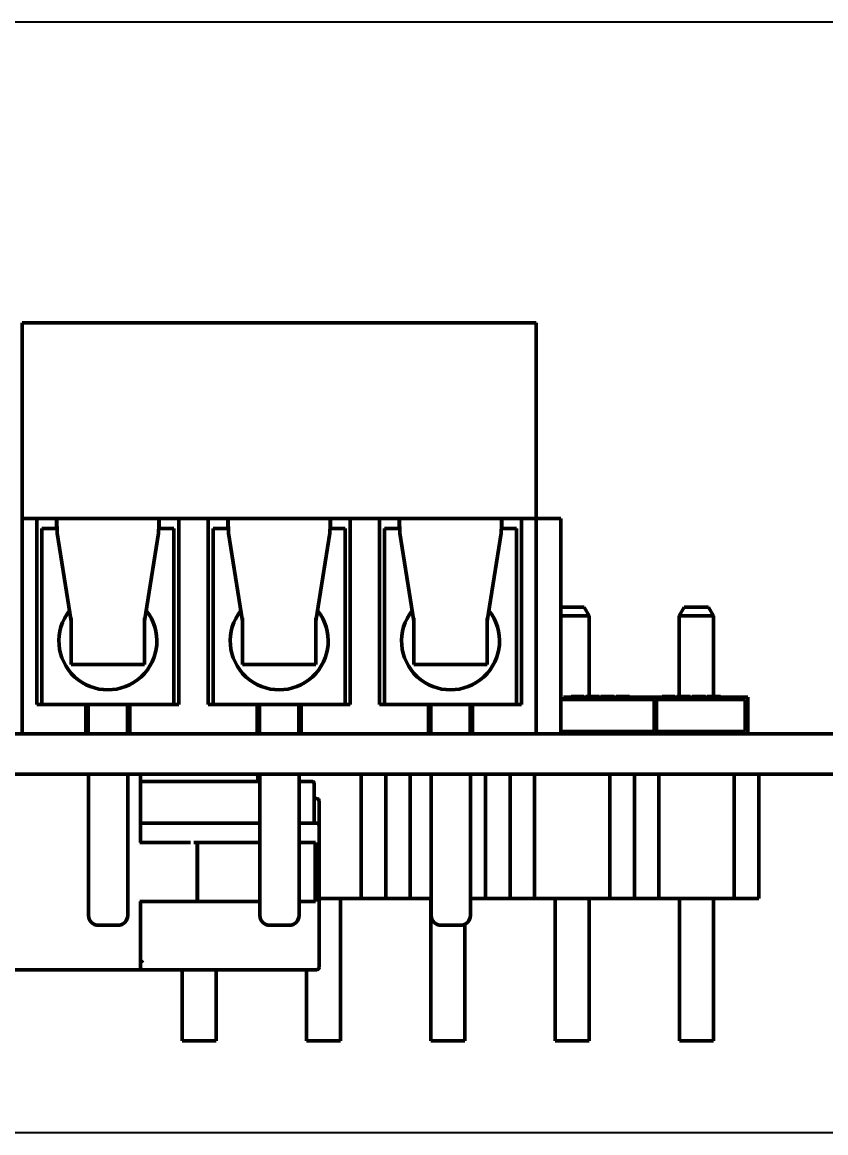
# Model space of a CAD drawing. Header units: millimetres. Extents: x -194 to 1085, y -28 to 392.
# Drawn here: x 669.99 to 702.82, y 132.55 to 177.95 of the extents above; entities that cross this region are included whole.
import ezdxf

# ---------------------------------------------------------------- set-up
doc = ezdxf.new("R2010")
doc.units = ezdxf.units.MM
doc.layers.add('Tonk', color=7, linetype='Continuous', lineweight=15)
doc.layers.add('Видимый контур (ГОСТ)', color=7, linetype='Continuous', lineweight=50)
doc.styles.get("Standard").update_dxf_attribs({"font": '', "width": 0.8, "oblique": 15})
doc.styles.get('Standard').set_extended_font_data('GOST type B')
doc.dimstyles.new('ISO-25', dxfattribs={"dimtxt": 3.5, "dimasz": 4, "dimexe": 1.25, "dimexo": 0, "dimtad": 1, "dimtxsty": 'Standard', "dimcen": 2.5, "dimadec": 0, "dimazin": 0, "dimtfac": 1, "dimtmove": 0, "dimatfit": 3, "dimfxl": 1, "dimarcsym": 0})

# ---------------------------------------------------------------- blocks, each defined once
blk = doc.blocks.new('*D70')
at = {"layer": 'Defpoints', "color": 0, "transparency": 16777216}
for p in [(536.345, 177.947), (727.738, 177.947), (727.738, 132.554)]:
    blk.add_point(p, dxfattribs=at)
at = {"layer": 'Tonk', "color": 0, "lineweight": -2, "transparency": 16777216}
for p, q in [((727.738, 177.947), (535.095, 177.947)), ((536.345, 136.554), (536.345, 173.947)), ((727.738, 132.554), (535.095, 132.554))]:
    blk.add_line(p, q, dxfattribs=at)
at = {"layer": 'Tonk', "color": 0, "transparency": 16777216}
for points in [[(535.678, 173.947), (537.011, 173.947), (536.345, 177.947)], [(535.678, 136.554), (537.011, 136.554), (536.345, 132.554)]]:
    blk.add_solid(points, dxfattribs=at)
at = {"layer": 'Tonk', "color": 0, "transparency": 16777216, "insert": (530.712, 155.715), "char_height": 10, "attachment_point": 5, "rotation": 90}
blk.add_mtext('23*', dxfattribs=at)
blk = doc.blocks.new('*D76')
at = {"layer": 'Defpoints', "color": 0, "transparency": 16777216}
for p in [(710.89, 177.947), (576.865, 148.86), (595.938, 148.86)]:
    blk.add_point(p, dxfattribs=at)
at = {"layer": 'Tonk', "color": 0, "lineweight": -2, "transparency": 16777216}
for p, q in [((710.89, 177.947), (575.615, 177.947)), ((576.865, 173.947), (576.865, 152.86)), ((595.938, 148.86), (575.615, 148.86))]:
    blk.add_line(p, q, dxfattribs=at)
at = {"layer": 'Tonk', "color": 0, "transparency": 16777216}
for points in [[(576.199, 173.947), (577.532, 173.947), (576.865, 177.947)], [(576.199, 152.86), (577.532, 152.86), (576.865, 148.86)]]:
    blk.add_solid(points, dxfattribs=at)
at = {"layer": 'Tonk', "color": 0, "transparency": 16777216, "insert": (571.24, 163.403), "char_height": 10, "attachment_point": 5, "rotation": 90}
blk.add_mtext('15*', dxfattribs=at)

msp = doc.modelspace()

# ---------------------------------------------------------------- linework, layer by layer
at = {"layer": 'Видимый контур (ГОСТ)'}
for p, q in [((669.98804, 165.65959), (669.98804, 157.65959)), ((669.98804, 165.65959), (690.98804, 165.65959)), ((690.98804, 165.65959), (690.98804, 157.65959)), ((669.98804, 157.65959), (669.98804, 148.85959)), ((669.98804, 157.65959), (670.58804, 157.65959)), ((670.58804, 157.65959), (670.58804, 150.05959)), ((676.38804, 157.65959), (670.58804, 157.65959)), ((671.38804, 157.25959), (671.38804, 157.65959)), ((675.58804, 157.25959), (675.58804, 157.65959)), ((676.38804, 157.65959), (677.58804, 157.65959)), ((676.38804, 150.05959), (676.38804, 157.65959)), ((677.58804, 157.65959), (677.58804, 150.05959)), ((683.38804, 157.65959), (677.58804, 157.65959)), ((678.38804, 157.25959), (678.38804, 157.65959)), ((682.58804, 157.25959), (682.58804, 157.65959)), ((683.38804, 157.65959), (684.58804, 157.65959)), ((683.38804, 150.05959), (683.38804, 157.65959)), ((684.58804, 157.65959), (684.58804, 150.05959)), ((690.38804, 157.65959), (684.58804, 157.65959)), ((685.38804, 157.25959), (685.38804, 157.65959)), ((689.58804, 157.25959), (689.58804, 157.65959)), ((690.38804, 157.65959), (690.98804, 157.65959)), ((690.38804, 150.05959), (690.38804, 157.65959)), ((690.98804, 157.65959), (690.98804, 148.85959)), ((691.98804, 157.65959), (690.98804, 157.65959)), ((691.98804, 157.65959), (691.98804, 148.85959)), ((670.78804, 157.25959), (670.78804, 150.05959)), ((671.40383, 157.25959), (670.78804, 157.25959)), ((676.18804, 157.25959), (675.57225, 157.25959)), ((676.18804, 150.05959), (676.18804, 157.25959)), ((677.78804, 157.25959), (677.78804, 150.05959)), ((678.40383, 157.25959), (677.78804, 157.25959)), ((683.18804, 157.25959), (682.57225, 157.25959)), ((683.18804, 150.05959), (683.18804, 157.25959)), ((684.78804, 157.25959), (684.78804, 150.05959)), ((685.40383, 157.25959), (684.78804, 157.25959)), ((690.18804, 157.25959), (689.57225, 157.25959)), ((690.18804, 150.05959), (690.18804, 157.25959)), ((671.41962, 157.05959), (671.98804, 153.45959)), ((674.98804, 153.45959), (675.55646, 157.05959)), ((678.41962, 157.05959), (678.98804, 153.45959)), ((681.98804, 153.45959), (682.55646, 157.05959)), ((685.41962, 157.05959), (685.98804, 153.45959)), ((688.98804, 153.45959), (689.55646, 157.05959)), ((692.94775, 154.03663), (691.98804, 154.03663)), ((693.14775, 153.69022), (692.94775, 154.03663)), ((696.82775, 153.69022), (697.02775, 154.03663)), ((698.02775, 154.03663), (697.02775, 154.03663)), ((698.22775, 153.69022), (698.02775, 154.03663)), ((671.98804, 153.59963), (671.98804, 153.45959)), ((671.98804, 153.03582), (671.98804, 153.45959)), ((674.98804, 153.45959), (674.98804, 153.59963)), ((674.98804, 153.45959), (674.98804, 153.03582)), ((678.98804, 153.59963), (678.98804, 153.45959)), ((678.98804, 153.03582), (678.98804, 153.45959)), ((681.98804, 153.45959), (681.98804, 153.59963)), ((681.98804, 153.45959), (681.98804, 153.03582)), ((685.98804, 153.59963), (685.98804, 153.45959)), ((685.98804, 153.03582), (685.98804, 153.45959)), ((688.98804, 153.45959), (688.98804, 153.59963)), ((688.98804, 153.45959), (688.98804, 153.03582)), ((693.14775, 153.69022), (691.98804, 153.69022)), ((693.14775, 150.37959), (693.14775, 153.69022)), ((696.82775, 150.37959), (696.82775, 153.69022)), ((698.22775, 153.69022), (696.82775, 153.69022)), ((698.22775, 150.37959), (698.22775, 153.69022)), ((671.98804, 151.7277), (671.98804, 153.03582)), ((674.98804, 153.03582), (674.98804, 151.7277)), ((678.98804, 151.7277), (678.98804, 153.03582)), ((681.98804, 153.03582), (681.98804, 151.7277)), ((685.98804, 151.7277), (685.98804, 153.03582)), ((688.98804, 153.03582), (688.98804, 151.7277)), ((671.98804, 151.69151), (671.98804, 151.7277)), ((671.98804, 151.69151), (674.98804, 151.69151)), ((674.98804, 151.7277), (674.98804, 151.69151)), ((678.98804, 151.69151), (678.98804, 151.7277)), ((678.98804, 151.69151), (681.98804, 151.69151)), ((681.98804, 151.7277), (681.98804, 151.69151)), ((685.98804, 151.69151), (685.98804, 151.7277)), ((685.98804, 151.69151), (688.98804, 151.69151)), ((688.98804, 151.7277), (688.98804, 151.69151)), ((691.98804, 150.25959), (695.80783, 150.25959)), ((692.10783, 150.35959), (695.10783, 150.35959)), ((692.10783, 150.25959), (692.10783, 150.35959)), ((692.10783, 150.25959), (695.10783, 150.25959)), ((692.41358, 150.37959), (692.41358, 150.35959)), ((692.44435, 150.37959), (692.41358, 150.37959)), ((692.77255, 150.37959), (692.44435, 150.37959)), ((692.44435, 150.37959), (692.44435, 150.35959)), ((692.77255, 150.37959), (692.77255, 150.35959)), ((692.8546, 150.37959), (692.77255, 150.37959)), ((692.8546, 150.37959), (692.8546, 150.35959)), ((692.86486, 150.37959), (692.8546, 150.37959)), ((692.86486, 150.37959), (692.86486, 150.35959)), ((692.93665, 150.37959), (692.86486, 150.37959)), ((692.93665, 150.37959), (692.93665, 150.35959)), ((693.0187, 150.37959), (693.0187, 150.35959)), ((693.29483, 150.37959), (693.29483, 150.35959)), ((693.56229, 150.37959), (693.56229, 150.35959)), ((693.67512, 150.37959), (693.63409, 150.37959)), ((693.63409, 150.37959), (693.63409, 150.35959)), ((693.67512, 150.37959), (693.67512, 150.35959)), ((693.9022, 150.37959), (693.9022, 150.35959)), ((694.17768, 150.37959), (694.13665, 150.37959)), ((694.13665, 150.37959), (694.13665, 150.35959)), ((694.17768, 150.37959), (694.17768, 150.35959)), ((694.24947, 150.37959), (694.24947, 150.35959)), ((694.5256, 150.37959), (694.5256, 150.35959)), ((694.79306, 150.37959), (694.79306, 150.35959)), ((695.10783, 150.25959), (695.10783, 150.35959)), ((695.50783, 150.35959), (695.10783, 150.35959)), ((695.90783, 150.35959), (695.50783, 150.35959)), ((695.50783, 150.25959), (695.50783, 150.35959)), ((695.80783, 150.25959), (695.50783, 150.25959)), ((695.80783, 150.25959), (695.80783, 148.95959)), ((695.80783, 150.25959), (695.80783, 148.95959)), ((695.90783, 150.35959), (698.82785, 150.35959)), ((695.90783, 150.35959), (695.90783, 148.85959)), ((695.90783, 150.25959), (698.82785, 150.25959)), ((695.90783, 150.25959), (699.52785, 150.25959)), ((696.13359, 150.37959), (696.13359, 150.35959)), ((696.16436, 150.37959), (696.13359, 150.37959)), ((696.49257, 150.37959), (696.16436, 150.37959)), ((696.16436, 150.37959), (696.16436, 150.35959)), ((696.49257, 150.37959), (696.49257, 150.35959)), ((696.57462, 150.37959), (696.49257, 150.37959)), ((696.57462, 150.37959), (696.57462, 150.35959)), ((696.58488, 150.37959), (696.57462, 150.37959)), ((696.58488, 150.37959), (696.58488, 150.35959)), ((696.65667, 150.37959), (696.58488, 150.37959)), ((696.65667, 150.37959), (696.65667, 150.35959)), ((696.73872, 150.37959), (696.73872, 150.35959)), ((697.01484, 150.37959), (697.01484, 150.35959)), ((697.28231, 150.37959), (697.28231, 150.35959)), ((697.39513, 150.37959), (697.35411, 150.37959)), ((697.35411, 150.37959), (697.35411, 150.35959)), ((697.39513, 150.37959), (697.39513, 150.35959)), ((697.62222, 150.37959), (697.62222, 150.35959)), ((697.8977, 150.37959), (697.85667, 150.37959)), ((697.85667, 150.37959), (697.85667, 150.35959)), ((697.8977, 150.37959), (697.8977, 150.35959)), ((697.96949, 150.37959), (697.96949, 150.35959)), ((698.24561, 150.37959), (698.24561, 150.35959)), ((698.51308, 150.37959), (698.51308, 150.35959)), ((698.82785, 150.25959), (698.82785, 150.35959)), ((699.22785, 150.35959), (698.82785, 150.35959)), ((699.62785, 150.35959), (699.22785, 150.35959)), ((699.22785, 150.25959), (699.22785, 150.35959)), ((699.52785, 150.25959), (699.22785, 150.25959)), ((699.52785, 150.25959), (699.52785, 148.95959)), ((699.52785, 150.25959), (699.52785, 148.95959)), ((699.62785, 150.35959), (699.62785, 148.85959)), ((670.58804, 150.05959), (672.58804, 150.05959)), ((672.58804, 150.05959), (672.58804, 148.85959)), ((672.58804, 150.05959), (674.38804, 150.05959)), ((672.68804, 148.85959), (672.68804, 150.05959)), ((674.28804, 148.85959), (674.28804, 150.05959)), ((674.38804, 150.05959), (676.38804, 150.05959)), ((674.38804, 150.05959), (674.38804, 148.85959)), ((677.58804, 150.05959), (679.58804, 150.05959)), ((679.58804, 150.05959), (679.58804, 148.85959)), ((679.58804, 150.05959), (681.38804, 150.05959)), ((679.68804, 148.85959), (679.68804, 150.05959)), ((681.28804, 148.85959), (681.28804, 150.05959)), ((681.38804, 150.05959), (683.38804, 150.05959)), ((681.38804, 150.05959), (681.38804, 148.85959)), ((684.58804, 150.05959), (686.58804, 150.05959)), ((686.58804, 150.05959), (686.58804, 148.85959)), ((686.58804, 150.05959), (688.38804, 150.05959)), ((686.68804, 148.85959), (686.68804, 150.05959)), ((688.28804, 148.85959), (688.28804, 150.05959)), ((688.38804, 150.05959), (690.38804, 150.05959)), ((688.38804, 150.05959), (688.38804, 148.85959)), ((691.98804, 148.95959), (695.80783, 148.95959)), ((693.14775, 148.85959), (693.14775, 148.95959)), ((693.72784, 148.95959), (693.72784, 148.85959)), ((695.80783, 148.95959), (695.10783, 148.95959)), ((695.10783, 148.85959), (695.10783, 148.95959)), ((695.90783, 148.95959), (699.52785, 148.95959)), ((696.82775, 148.85959), (696.82775, 148.95959)), ((698.22775, 148.85959), (698.22775, 148.95959)), ((699.52785, 148.95959), (698.82785, 148.95959)), ((698.82785, 148.85959), (698.82785, 148.95959)), ((810.99385, 148.85959), (603.87784, 148.85959)), ((811.00385, 147.21367), (603.88784, 147.21367)), ((672.69804, 141.43663), (672.69804, 147.21367)), ((674.29804, 141.43663), (674.29804, 147.21367)), ((674.81829, 147.01367), (674.81829, 147.19367)), ((679.61829, 146.91367), (679.61829, 147.11367)), ((679.69804, 141.43663), (679.69804, 147.21367)), ((681.29804, 141.43663), (681.29804, 147.21367)), ((683.83777, 147.21367), (683.83777, 142.13367)), ((684.83777, 146.13367), (684.83777, 147.21367)), ((684.83777, 147.21367), (684.83777, 146.13367)), ((685.83777, 147.21367), (685.83777, 142.13367)), ((686.69804, 141.43663), (686.69804, 147.21367)), ((688.29804, 141.43663), (688.29804, 147.21367)), ((688.91777, 147.21367), (688.91777, 142.13367)), ((689.91775, 147.21367), (689.91775, 146.13367)), ((689.91777, 146.13367), (689.91777, 147.21367)), ((690.91775, 147.21367), (690.91775, 142.13367)), ((693.99775, 147.21367), (693.99775, 142.13367)), ((694.99775, 146.13367), (694.99775, 147.21367)), ((694.99776, 147.21367), (694.99776, 146.13367)), ((695.99776, 147.21367), (695.99776, 142.13367)), ((699.07776, 147.21367), (699.07776, 142.13367)), ((700.07776, 146.13367), (700.07776, 147.21367)), ((674.81829, 147.01367), (674.81829, 144.41367)), ((674.81829, 146.91367), (679.69804, 146.91367)), ((681.29804, 146.91367), (681.81816, 146.91367)), ((681.81816, 146.91367), (681.81829, 146.91367)), ((681.91829, 145.21367), (681.91829, 146.81367)), ((681.91829, 146.21367), (682.01829, 146.21367)), ((682.11829, 146.11367), (682.11829, 145.11367)), ((684.83777, 146.13367), (684.83777, 142.13367)), ((684.83777, 146.13367), (684.83777, 142.13367)), ((689.91775, 146.13367), (689.91775, 142.13367)), ((689.91777, 146.13367), (689.91777, 142.13367)), ((694.99775, 146.13367), (694.99775, 142.13367)), ((694.99776, 146.13367), (694.99776, 142.13367)), ((700.07776, 146.13367), (700.07776, 142.13367)), ((674.81829, 145.21367), (676.77687, 145.21367)), ((676.77687, 145.21367), (679.69804, 145.21367)), ((681.29804, 145.21367), (682.01829, 145.21367)), ((682.11829, 145.11367), (682.11829, 139.31367)), ((676.85971, 144.41367), (674.79829, 144.41367)), ((677.12941, 144.41367), (677.00113, 144.41367)), ((677.12941, 142.01367), (677.12941, 144.41367)), ((677.15204, 144.41367), (677.12941, 144.41367)), ((677.15204, 142.01367), (677.15204, 144.41367)), ((679.62175, 144.41367), (677.15204, 144.41367)), ((679.69804, 144.41367), (679.62175, 144.41367)), ((681.96037, 144.41367), (681.29804, 144.41367)), ((681.96603, 144.41367), (681.96037, 144.41367)), ((681.96037, 144.41367), (681.96037, 142.01367)), ((681.97188, 142.01367), (681.97188, 144.41367)), ((683.83777, 142.13367), (682.11829, 142.13367)), ((682.99777, 142.13367), (682.99777, 137.71367)), ((684.83777, 142.13367), (683.83777, 142.13367)), ((685.83777, 142.13367), (684.83777, 142.13367)), ((686.69804, 142.13367), (685.83777, 142.13367)), ((686.67777, 142.13367), (686.67777, 137.71367)), ((688.91777, 142.13367), (688.29804, 142.13367)), ((689.91777, 142.13367), (688.91777, 142.13367)), ((690.91775, 142.13367), (689.91775, 142.13367)), ((693.99775, 142.13367), (690.91775, 142.13367)), ((691.75775, 142.13367), (691.75775, 137.71367)), ((693.15775, 142.13367), (693.15775, 137.71367)), ((694.99775, 142.13367), (693.99775, 142.13367)), ((695.99776, 142.13367), (694.99776, 142.13367)), ((699.07776, 142.13367), (695.99776, 142.13367)), ((696.83776, 142.13367), (696.83776, 137.71367)), ((698.23776, 142.13367), (698.23776, 137.71367)), ((700.07776, 142.13367), (699.07776, 142.13367)), ((674.79829, 142.01367), (676.85971, 142.01367)), ((674.81829, 142.01367), (674.81829, 139.41367)), ((676.85971, 142.01367), (677.00113, 142.01367)), ((677.00113, 142.01367), (677.12941, 142.01367)), ((677.12941, 142.01367), (677.15204, 142.01367)), ((677.15204, 142.01367), (679.62175, 142.01367)), ((679.62175, 142.01367), (679.69804, 142.01367)), ((681.29804, 142.01367), (681.96037, 142.01367)), ((681.96037, 142.01367), (681.96603, 142.01367)), ((673.09804, 141.03663), (673.89804, 141.03663)), ((680.09804, 141.03663), (680.89804, 141.03663)), ((687.09804, 141.03663), (687.89804, 141.03663)), ((688.07777, 141.07929), (688.07777, 137.71367)), ((674.91829, 139.61367), (674.81829, 139.51367)), ((674.81829, 139.23367), (674.81829, 139.41367)), ((674.79829, 139.21367), (668.83829, 139.21367)), ((674.91829, 139.21367), (674.79829, 139.21367)), ((676.77687, 139.21367), (674.91829, 139.21367)), ((676.51776, 139.21367), (676.51776, 137.71367)), ((682.01829, 139.21367), (676.77687, 139.21367)), ((677.91776, 139.21367), (677.91776, 137.71367)), ((681.59777, 139.21367), (681.59777, 137.71367)), ((676.51776, 137.71367), (676.51776, 136.31367)), ((677.91776, 137.71367), (677.91776, 136.31367)), ((681.59777, 137.71367), (681.59777, 136.31367)), ((682.99777, 137.71367), (682.99777, 136.31367)), ((686.67777, 137.71367), (686.67777, 136.31367)), ((688.07777, 137.71367), (688.07777, 136.31367)), ((691.75775, 137.71367), (691.75775, 136.31367)), ((693.15775, 137.71367), (693.15775, 136.31367)), ((696.83776, 137.71367), (696.83776, 136.31367)), ((698.23776, 137.71367), (698.23776, 136.31367)), ((676.51776, 136.31367), (677.91776, 136.31367)), ((681.59777, 136.31367), (682.99777, 136.31367)), ((686.67777, 136.31367), (688.07777, 136.31367)), ((691.75775, 136.31367), (693.15775, 136.31367)), ((696.83776, 136.31367), (698.23776, 136.31367))]:
    msp.add_line(p, q, dxfattribs=at)
for centre, radius, start, end in [((673.48804, 152.65959), 2, 141.694264, 38.30573), ((680.48804, 152.65959), 2, 141.694264, 38.30573), ((687.48804, 152.65959), 2, 141.694264, 38.30573), ((674.79829, 147.19367), 0.02, 0, 90), ((679.51829, 147.11367), 0.1, 0, 90), ((681.81829, 146.81367), 0.1, 0, 90), ((682.01829, 146.11367), 0.1, 0, 90), ((682.01829, 145.11367), 0.1, 0, 90), ((673.09804, 141.43663), 0.4, 180, 270), ((673.89804, 141.43663), 0.4, 270, 0), ((680.09804, 141.43663), 0.4, 180, 270), ((680.89804, 141.43663), 0.4, 270, 0), ((687.09804, 141.43663), 0.4, 180, 270), ((687.89804, 141.43663), 0.4, 270, 0), ((674.79829, 139.23367), 0.02, 270, 0), ((674.91829, 139.31367), 0.1, 180, 270), ((682.01829, 139.31367), 0.1, 270, 0)]:
    msp.add_arc(centre, radius, start, end, dxfattribs=at)
for points in [[(671.41962, 157.05959), (671.40909, 157.37375), (671.39856, 157.65959), (671.38804, 157.65959)], [(675.58804, 157.65959), (675.57751, 157.65959), (675.56698, 157.37375), (675.55646, 157.05959)], [(678.41962, 157.05959), (678.40909, 157.37375), (678.39856, 157.65959), (678.38804, 157.65959)], [(682.58804, 157.65959), (682.57751, 157.65959), (682.56698, 157.37375), (682.55646, 157.05959)], [(685.41962, 157.05959), (685.40909, 157.37375), (685.39856, 157.65959), (685.38804, 157.65959)], [(689.58804, 157.65959), (689.57751, 157.65959), (689.56698, 157.37375), (689.55646, 157.05959)], [(674.81559, 139.22323), (674.84641, 139.21793), (674.8779, 139.2152), (674.90791, 139.21421)]]:
    msp.add_open_spline(points, degree=3, dxfattribs=at)
for points, knots in [([(693.29483, 150.37959), (693.28846, 150.37959), (693.27581, 150.37959), (693.25711, 150.37959), (693.23883, 150.37959), (693.22107, 150.37959), (693.20367, 150.37959), (693.18677, 150.37959), (693.17026, 150.37959), (693.15442, 150.37959), (693.13905, 150.37959), (693.12455, 150.37959), (693.11091, 150.37959), (693.09795, 150.37959), (693.08605, 150.37959), (693.07472, 150.37959), (693.06458, 150.37959), (693.05481, 150.37959), (693.04638, 150.37959), (693.03878, 150.37959), (693.03263, 150.37959), (693.02752, 150.37959), (693.02355, 150.37959), (693.02066, 150.37959), (693.01914, 150.37959), (693.01885, 150.37959), (693.0187, 150.37959)], [0, 0, 0, 0, 0.03378812, 0.06719393, 0.09986241, 0.13256661, 0.16515117, 0.19791319, 0.231319, 0.26508328, 0.29925531, 0.33439857, 0.36994282, 0.40628356, 0.44406382, 0.48299771, 0.52335445, 0.56553659, 0.60961292, 0.65639081, 0.70588549, 0.7583245, 0.81383178, 0.87279456, 0.93472223, 1, 1, 1, 1]), ([(693.56229, 150.37959), (693.56222, 150.37959), (693.56207, 150.37959), (693.56045, 150.37959), (693.55776, 150.37959), (693.55407, 150.37959), (693.54959, 150.37959), (693.54359, 150.37959), (693.53678, 150.37959), (693.52888, 150.37959), (693.51997, 150.37959), (693.51027, 150.37959), (693.4994, 150.37959), (693.48798, 150.37959), (693.47554, 150.37959), (693.46244, 150.37959), (693.44817, 150.37959), (693.43322, 150.37959), (693.41744, 150.37959), (693.4013, 150.37959), (693.38467, 150.37959), (693.36751, 150.37959), (693.34998, 150.37959), (693.33201, 150.37959), (693.31358, 150.37959), (693.30114, 150.37959), (693.29483, 150.37959)], [0, 0, 0, 0, 0.06859462, 0.13324604, 0.19431259, 0.25127922, 0.30451344, 0.35423491, 0.40048059, 0.44341075, 0.48401487, 0.5232523, 0.56104237, 0.59790024, 0.63351849, 0.66831435, 0.70249567, 0.73668535, 0.77029317, 0.80343726, 0.83591295, 0.86846025, 0.90084654, 0.93346652, 0.96625758, 1, 1, 1, 1]), ([(693.9022, 150.37959), (693.89203, 150.37959), (693.87197, 150.37959), (693.84248, 150.37959), (693.81427, 150.37959), (693.78743, 150.37959), (693.76244, 150.37959), (693.74036, 150.37959), (693.72086, 150.37959), (693.70472, 150.37959), (693.69143, 150.37959), (693.68217, 150.37959), (693.67624, 150.37959), (693.67549, 150.37959), (693.67512, 150.37959)], [0, 0, 0, 0, 0.08940971, 0.17630576, 0.2626259, 0.34944573, 0.43549826, 0.51892813, 0.60135466, 0.68425642, 0.76580674, 0.84487687, 0.92227979, 1, 1, 1, 1]), ([(694.13665, 150.37959), (694.13628, 150.37959), (694.13553, 150.37959), (694.12945, 150.37959), (694.11955, 150.37959), (694.10608, 150.37959), (694.08931, 150.37959), (694.06918, 150.37959), (694.04619, 150.37959), (694.02044, 150.37959), (693.99273, 150.37959), (693.96349, 150.37959), (693.93323, 150.37959), (693.91264, 150.37959), (693.9022, 150.37959)], [0, 0, 0, 0, 0.07405843, 0.14887035, 0.22666767, 0.30773476, 0.3911572, 0.47392936, 0.55792775, 0.64498929, 0.73336406, 0.82109204, 0.90928721, 1, 1, 1, 1]), ([(694.5256, 150.37959), (694.51923, 150.37959), (694.50658, 150.37959), (694.48787, 150.37959), (694.4696, 150.37959), (694.45184, 150.37959), (694.43444, 150.37959), (694.41754, 150.37959), (694.40103, 150.37959), (694.38518, 150.37959), (694.36982, 150.37959), (694.35532, 150.37959), (694.34168, 150.37959), (694.32872, 150.37959), (694.31682, 150.37959), (694.30549, 150.37959), (694.29535, 150.37959), (694.28558, 150.37959), (694.27715, 150.37959), (694.26955, 150.37959), (694.2634, 150.37959), (694.25829, 150.37959), (694.25432, 150.37959), (694.25143, 150.37959), (694.24991, 150.37959), (694.24962, 150.37959), (694.24947, 150.37959)], [0, 0, 0, 0, 0.03378812, 0.06719393, 0.09986241, 0.13256661, 0.16515117, 0.19791319, 0.231319, 0.26508328, 0.29925531, 0.33439857, 0.36994282, 0.40628356, 0.44406382, 0.48299771, 0.52335445, 0.56553659, 0.60961292, 0.65639081, 0.70588549, 0.7583245, 0.81383178, 0.87279456, 0.93472223, 1, 1, 1, 1]), ([(694.79306, 150.37959), (694.79299, 150.37959), (694.79284, 150.37959), (694.79122, 150.37959), (694.78853, 150.37959), (694.78484, 150.37959), (694.78035, 150.37959), (694.77436, 150.37959), (694.76755, 150.37959), (694.75965, 150.37959), (694.75074, 150.37959), (694.74104, 150.37959), (694.73017, 150.37959), (694.71874, 150.37959), (694.70631, 150.37959), (694.69321, 150.37959), (694.67894, 150.37959), (694.66399, 150.37959), (694.64821, 150.37959), (694.63207, 150.37959), (694.61544, 150.37959), (694.59828, 150.37959), (694.58075, 150.37959), (694.56278, 150.37959), (694.54435, 150.37959), (694.53191, 150.37959), (694.5256, 150.37959)], [0, 0, 0, 0, 0.06859462, 0.13324604, 0.19431259, 0.25127922, 0.30451344, 0.35423491, 0.40048059, 0.44341075, 0.48401487, 0.5232523, 0.56104237, 0.59790024, 0.63351849, 0.66831435, 0.70249567, 0.73668535, 0.77029317, 0.80343726, 0.83591295, 0.86846025, 0.90084654, 0.93346652, 0.96625758, 1, 1, 1, 1]), ([(697.01484, 150.37959), (697.00848, 150.37959), (696.99583, 150.37959), (696.97712, 150.37959), (696.95885, 150.37959), (696.94108, 150.37959), (696.92368, 150.37959), (696.90678, 150.37959), (696.89028, 150.37959), (696.87443, 150.37959), (696.85907, 150.37959), (696.84457, 150.37959), (696.83092, 150.37959), (696.81797, 150.37959), (696.80607, 150.37959), (696.79474, 150.37959), (696.7846, 150.37959), (696.77483, 150.37959), (696.7664, 150.37959), (696.75879, 150.37959), (696.75265, 150.37959), (696.74753, 150.37959), (696.74357, 150.37959), (696.74068, 150.37959), (696.73916, 150.37959), (696.73887, 150.37959), (696.73872, 150.37959)], [0, 0, 0, 0, 0.03378812, 0.06719393, 0.09986241, 0.13256661, 0.16515117, 0.19791319, 0.231319, 0.26508328, 0.29925531, 0.33439857, 0.36994282, 0.40628356, 0.44406382, 0.48299771, 0.52335445, 0.56553659, 0.60961292, 0.65639081, 0.70588549, 0.7583245, 0.81383178, 0.87279456, 0.93472223, 1, 1, 1, 1]), ([(697.28231, 150.37959), (697.28224, 150.37959), (697.28209, 150.37959), (697.28047, 150.37959), (697.27778, 150.37959), (697.27409, 150.37959), (697.2696, 150.37959), (697.26361, 150.37959), (697.2568, 150.37959), (697.2489, 150.37959), (697.23999, 150.37959), (697.23029, 150.37959), (697.21941, 150.37959), (697.20799, 150.37959), (697.19555, 150.37959), (697.18246, 150.37959), (697.16819, 150.37959), (697.15324, 150.37959), (697.13746, 150.37959), (697.12131, 150.37959), (697.10468, 150.37959), (697.08753, 150.37959), (697.06999, 150.37959), (697.05203, 150.37959), (697.03359, 150.37959), (697.02115, 150.37959), (697.01484, 150.37959)], [0, 0, 0, 0, 0.06859462, 0.13324604, 0.19431259, 0.25127922, 0.30451344, 0.35423491, 0.40048059, 0.44341075, 0.48401487, 0.5232523, 0.56104237, 0.59790024, 0.63351849, 0.66831435, 0.70249567, 0.73668535, 0.77029317, 0.80343726, 0.83591295, 0.86846025, 0.90084654, 0.93346652, 0.96625758, 1, 1, 1, 1]), ([(697.62222, 150.37959), (697.61204, 150.37959), (697.59198, 150.37959), (697.5625, 150.37959), (697.53429, 150.37959), (697.50745, 150.37959), (697.48246, 150.37959), (697.46038, 150.37959), (697.44087, 150.37959), (697.42474, 150.37959), (697.41144, 150.37959), (697.40219, 150.37959), (697.39625, 150.37959), (697.39551, 150.37959), (697.39513, 150.37959)], [0, 0, 0, 0, 0.08940971, 0.17630576, 0.2626259, 0.34944573, 0.43549826, 0.51892813, 0.60135466, 0.68425642, 0.76580674, 0.84487687, 0.92227979, 1, 1, 1, 1]), ([(697.85667, 150.37959), (697.8563, 150.37959), (697.85554, 150.37959), (697.84947, 150.37959), (697.83957, 150.37959), (697.8261, 150.37959), (697.80933, 150.37959), (697.7892, 150.37959), (697.76621, 150.37959), (697.74045, 150.37959), (697.71274, 150.37959), (697.68351, 150.37959), (697.65325, 150.37959), (697.63266, 150.37959), (697.62222, 150.37959)], [0, 0, 0, 0, 0.07405843, 0.14887035, 0.22666767, 0.30773476, 0.3911572, 0.47392936, 0.55792775, 0.64498929, 0.73336406, 0.82109204, 0.90928721, 1, 1, 1, 1]), ([(698.24561, 150.37959), (698.23925, 150.37959), (698.2266, 150.37959), (698.20789, 150.37959), (698.18962, 150.37959), (698.17185, 150.37959), (698.15445, 150.37959), (698.13755, 150.37959), (698.12105, 150.37959), (698.1052, 150.37959), (698.08984, 150.37959), (698.07534, 150.37959), (698.06169, 150.37959), (698.04874, 150.37959), (698.03684, 150.37959), (698.02551, 150.37959), (698.01537, 150.37959), (698.0056, 150.37959), (697.99717, 150.37959), (697.98956, 150.37959), (697.98342, 150.37959), (697.9783, 150.37959), (697.97434, 150.37959), (697.97145, 150.37959), (697.96993, 150.37959), (697.96964, 150.37959), (697.96949, 150.37959)], [0, 0, 0, 0, 0.03378812, 0.06719393, 0.09986241, 0.13256661, 0.16515117, 0.19791319, 0.231319, 0.26508328, 0.29925531, 0.33439857, 0.36994282, 0.40628356, 0.44406382, 0.48299771, 0.52335445, 0.56553659, 0.60961292, 0.65639081, 0.70588549, 0.7583245, 0.81383178, 0.87279456, 0.93472223, 1, 1, 1, 1]), ([(698.51308, 150.37959), (698.51301, 150.37959), (698.51286, 150.37959), (698.51124, 150.37959), (698.50855, 150.37959), (698.50486, 150.37959), (698.50037, 150.37959), (698.49438, 150.37959), (698.48756, 150.37959), (698.47967, 150.37959), (698.47076, 150.37959), (698.46106, 150.37959), (698.45018, 150.37959), (698.43876, 150.37959), (698.42632, 150.37959), (698.41323, 150.37959), (698.39896, 150.37959), (698.38401, 150.37959), (698.36823, 150.37959), (698.35208, 150.37959), (698.33545, 150.37959), (698.3183, 150.37959), (698.30076, 150.37959), (698.2828, 150.37959), (698.26436, 150.37959), (698.25192, 150.37959), (698.24561, 150.37959)], [0, 0, 0, 0, 0.06859462, 0.13324604, 0.19431259, 0.25127922, 0.30451344, 0.35423491, 0.40048059, 0.44341075, 0.48401487, 0.5232523, 0.56104237, 0.59790024, 0.63351849, 0.66831435, 0.70249567, 0.73668535, 0.77029317, 0.80343726, 0.83591295, 0.86846025, 0.90084654, 0.93346652, 0.96625758, 1, 1, 1, 1])]:
    msp.add_open_spline(points, degree=3, knots=knots, dxfattribs=at)

# ---------------------------------------------------------------- dimensions: what is measured, and where the dimension line sits
at = {"layer": 'Tonk'}
dim = msp.add_linear_dim(base=(536.34451, 177.94682), p1=(727.73803, 132.55367), p2=(727.73803, 177.94682), angle=90, text='23*', dimstyle='ISO-25', override={"dimtxt": 10}, dxfattribs=at)
dim.commit()
dim.dimension.update_dxf_attribs({"geometry": '*D70', "text_midpoint": (536.34451, 155.71457), "dimtype": 160})
dim = msp.add_linear_dim(base=(576.8654, 148.85959), p1=(710.88997, 177.94682), p2=(595.93784, 148.85959), angle=90, text='15*', dimstyle='ISO-25', override={"dimtxt": 10}, dxfattribs=at)
dim.commit()
dim.dimension.update_dxf_attribs({"geometry": '*D76', "text_midpoint": (571.2404, 163.40321)})

doc.saveas('drawing.dxf')
